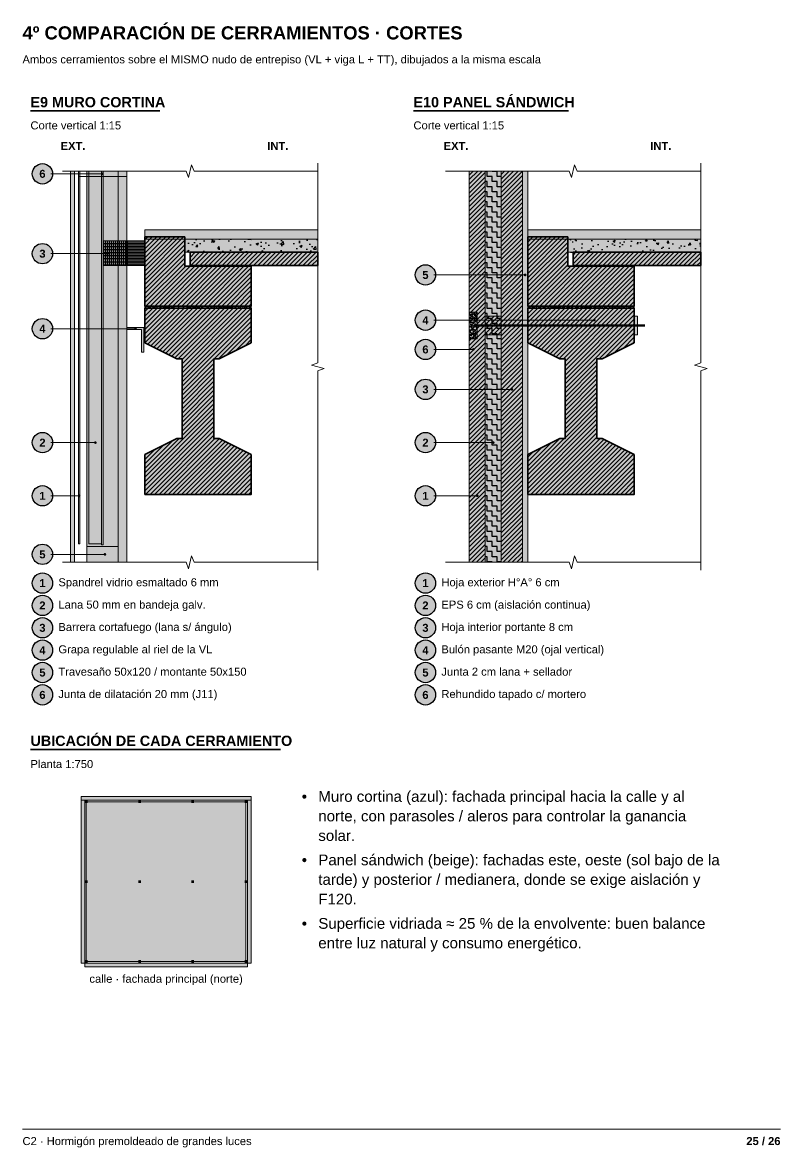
# Model space of a CAD drawing. Header units: millimetres. Extents: x 10 to 6200, y 4 to 286.
# Drawn here: x 5770 to 5960, y 4.4 to 286.2 of the extents above; entities that cross this region are included whole.
import ezdxf
from ezdxf.enums import TextEntityAlignment as Align

# ---------------------------------------------------------------- set-up
doc = ezdxf.new("R2010")
doc.units = ezdxf.units.MM
for name, color, linetype in [('CONTORNOS', 7, 'Continuous'), ('CONTORNOS-RAYADO', 8, 'Continuous'), ('CONTORNOS-RELLENO', 9, 'Continuous'), ('LINEAS', 7, 'Continuous'), ('MARCO', 7, 'Continuous'), ('REFERENCIAS', 7, 'Continuous'), ('REFERENCIAS-RELLENO', 9, 'Continuous'), ('TEXTOS', 7, 'Continuous')]:
    doc.layers.add(name, color=color, linetype=linetype)
doc.styles.add('ARIAL', font='arial.ttf')
doc.styles.add('ARIAL-NEGRITA', font='arialbd.ttf')

msp = doc.modelspace()

# ---------------------------------------------------------------- hatches: boundary and pattern name
at = {"layer": 'CONTORNOS-RAYADO'}
h = msp.add_hatch(dxfattribs=at)
h.set_pattern_fill('INSUL', color=8, scale=0.08, angle=90)
h.paths.add_polyline_path([(5786.67, 155.67), (5789.8, 155.67), (5789.8, 249), (5786.67, 249)])
h = msp.add_hatch(dxfattribs=at)
h.set_pattern_fill('ANSI31', color=8, scale=0.25)
h.paths.add_polyline_path([(5882, 151), (5886, 151), (5886, 249), (5882, 249)])
h = msp.add_hatch(dxfattribs=at)
h.set_pattern_fill('ZIGZAG', color=8, scale=0.2, angle=90)
h.paths.add_polyline_path([(5886, 151), (5890, 151), (5890, 249), (5886, 249)])
h = msp.add_hatch(dxfattribs=at)
h.set_pattern_fill('ANSI31', color=8, scale=0.25)
h.paths.add_polyline_path([(5890, 151), (5895.33, 151), (5895.33, 249), (5890, 249)])
h = msp.add_hatch(dxfattribs=at)
h.set_pattern_fill('INSUL', color=8, scale=0.08, angle=90)
h.paths.add_polyline_path([(5895.33, 151), (5896.67, 151), (5896.67, 249), (5895.33, 249)])
h = msp.add_hatch(dxfattribs=at)
h.set_pattern_fill('AR-SAND', color=8, scale=0.015)
h.paths.add_polyline_path([(5800.67, 232), (5844, 232), (5844, 234.33), (5800.67, 234.33)])
h = msp.add_hatch(dxfattribs=at)
h.set_pattern_fill('AR-SAND', color=8, scale=0.015)
h.paths.add_polyline_path([(5896.67, 232), (5940, 232), (5940, 234.33), (5896.67, 234.33)])
h = msp.add_hatch(dxfattribs=at)
h.set_pattern_fill('INSUL', color=8, scale=0.08)
h.paths.add_polyline_path([(5790.2, 225.33), (5800.67, 225.33), (5800.67, 231.53), (5790.2, 231.53)])
h = msp.add_hatch(dxfattribs=at)
h.set_pattern_fill('ANSI31', color=8, scale=0.25)
h.paths.add_polyline_path([(5800.67, 215.2), (5827.33, 215.2), (5827.33, 225.2), (5810.67, 225.2), (5810.67, 232.53), (5800.67, 232.53)])
h = msp.add_hatch(dxfattribs=at)
h.set_pattern_fill('AR-CONC', color=8, scale=0.03)
h.paths.add_polyline_path([(5810.67, 228.67), (5844, 228.67), (5844, 232), (5810.67, 232)])
h = msp.add_hatch(dxfattribs=at)
h.set_pattern_fill('ANSI31', color=8, scale=0.25)
h.paths.add_polyline_path([(5896.67, 215.2), (5923.33, 215.2), (5923.33, 225.2), (5906.67, 225.2), (5906.67, 232.53), (5896.67, 232.53)])
h = msp.add_hatch(dxfattribs=at)
h.set_pattern_fill('AR-CONC', color=8, scale=0.03)
h.paths.add_polyline_path([(5906.67, 228.67), (5940, 228.67), (5940, 232), (5906.67, 232)])
h = msp.add_hatch(dxfattribs=at)
h.set_pattern_fill('ANSI31', color=8, scale=0.25)
h.paths.add_polyline_path([(5812, 225.33), (5844, 225.33), (5844, 228.67), (5812, 228.67)])
h = msp.add_hatch(dxfattribs=at)
h.set_pattern_fill('ANSI31', color=8, scale=0.25)
h.paths.add_polyline_path([(5908, 225.33), (5940, 225.33), (5940, 228.67), (5908, 228.67)])
h = msp.add_hatch(dxfattribs=at)
h.set_pattern_fill('AR-SAND', color=8, scale=0.015)
h.paths.add_polyline_path([(5800.67, 214.67), (5827.33, 214.67), (5827.33, 215.2), (5800.67, 215.2)])
h = msp.add_hatch(dxfattribs=at)
h.set_pattern_fill('ANSI31', color=8, scale=0.25)
h.paths.add_polyline_path([(5800.67, 168), (5827.33, 168), (5827.33, 178), (5819.33, 182), (5818, 182), (5818, 202), (5819.33, 202), (5827.33, 206), (5827.33, 214.67), (5800.67, 214.67), (5800.67, 206), (5808.67, 202), (5810, 202), (5810, 182), (5808.67, 182), (5800.67, 178)])
h = msp.add_hatch(dxfattribs=at)
h.set_pattern_fill('AR-SAND', color=8, scale=0.015)
h.paths.add_polyline_path([(5896.67, 214.67), (5923.33, 214.67), (5923.33, 215.2), (5896.67, 215.2)])
h = msp.add_hatch(dxfattribs=at)
h.set_pattern_fill('ANSI31', color=8, scale=0.25)
h.paths.add_polyline_path([(5896.67, 168), (5923.33, 168), (5923.33, 178), (5915.33, 182), (5914, 182), (5914, 202), (5915.33, 202), (5923.33, 206), (5923.33, 214.67), (5896.67, 214.67), (5896.67, 206), (5904.67, 202), (5906, 202), (5906, 182), (5904.67, 182), (5896.67, 178)])
h = msp.add_hatch(dxfattribs=at)
h.set_pattern_fill('AR-SAND', color=8, scale=0.015)
h.paths.add_polyline_path([(5882, 207), (5884, 207), (5884, 213.67), (5882, 213.67)])
h = msp.add_hatch(dxfattribs=at)
h.set_pattern_fill('ANSI31', color=8, scale=0.25)
h.paths.add_polyline_path([(5886, 208), (5890, 208), (5890, 212.67), (5886, 212.67)])
at = {"layer": 'CONTORNOS-RELLENO', "true_color": 0xe9ecee}
h = msp.add_hatch(color=7, dxfattribs=at)
h.dxf.hatch_style = 1
h.paths.add_polyline_path([(5782, 151), (5783.07, 151), (5783.07, 249), (5782, 249)])
at = {"layer": 'CONTORNOS-RELLENO', "true_color": 0x6f8796}
h = msp.add_hatch(color=252, dxfattribs=at)
h.dxf.hatch_style = 1
h.paths.add_polyline_path([(5784, 155.67), (5784.4, 155.67), (5784.4, 249), (5784, 249)])
at = {"layer": 'CONTORNOS-RELLENO', "true_color": 0xe3e7ea}
h = msp.add_hatch(color=254, dxfattribs=at)
h.dxf.hatch_style = 1
h.paths.add_polyline_path([(5786.13, 151), (5796.13, 151), (5796.13, 249), (5786.13, 249)])
at = {"layer": 'CONTORNOS-RELLENO', "true_color": 0xfbe2a8}
h = msp.add_hatch(color=41, dxfattribs=at)
h.dxf.hatch_style = 1
h.paths.add_polyline_path([(5786.67, 155.67), (5789.8, 155.67), (5789.8, 249), (5786.67, 249)])
at = {"layer": 'CONTORNOS-RELLENO', "true_color": 0x888888}
h = msp.add_hatch(color=252, dxfattribs=at)
h.dxf.hatch_style = 1
h.paths.add_polyline_path([(5789.8, 155.4), (5790.2, 155.4), (5790.2, 249), (5789.8, 249)])
at = {"layer": 'CONTORNOS-RELLENO', "true_color": 0xd3d6d9}
h = msp.add_hatch(color=254, dxfattribs=at)
h.dxf.hatch_style = 1
h.paths.add_polyline_path([(5882, 151), (5886, 151), (5886, 249), (5882, 249)])
at = {"layer": 'CONTORNOS-RELLENO', "true_color": 0xfff5bf}
h = msp.add_hatch(color=254, dxfattribs=at)
h.dxf.hatch_style = 1
h.paths.add_polyline_path([(5886, 151), (5890, 151), (5890, 249), (5886, 249)])
at = {"layer": 'CONTORNOS-RELLENO', "true_color": 0xd3d6d9}
h = msp.add_hatch(color=254, dxfattribs=at)
h.dxf.hatch_style = 1
h.paths.add_polyline_path([(5890, 151), (5895.33, 151), (5895.33, 249), (5890, 249)])
at = {"layer": 'CONTORNOS-RELLENO', "true_color": 0xfbe2a8}
h = msp.add_hatch(color=41, dxfattribs=at)
h.dxf.hatch_style = 1
h.paths.add_polyline_path([(5895.33, 151), (5896.67, 151), (5896.67, 249), (5895.33, 249)])
at = {"layer": 'CONTORNOS-RELLENO', "true_color": 0xe9e9e9}
h = msp.add_hatch(color=254, dxfattribs=at)
h.dxf.hatch_style = 1
h.paths.add_polyline_path([(5800.67, 232), (5844, 232), (5844, 234.33), (5800.67, 234.33)])
h = msp.add_hatch(color=254, dxfattribs=at)
h.dxf.hatch_style = 1
h.paths.add_polyline_path([(5896.67, 232), (5940, 232), (5940, 234.33), (5896.67, 234.33)])
at = {"layer": 'CONTORNOS-RELLENO', "true_color": 0xfbe2a8}
h = msp.add_hatch(color=41, dxfattribs=at)
h.dxf.hatch_style = 1
h.paths.add_polyline_path([(5790.2, 225.33), (5800.67, 225.33), (5800.67, 231.53), (5790.2, 231.53)])
at = {"layer": 'CONTORNOS-RELLENO', "true_color": 0xd3d6d9}
h = msp.add_hatch(color=254, dxfattribs=at)
h.dxf.hatch_style = 1
h.paths.add_polyline_path([(5800.67, 215.2), (5827.33, 215.2), (5827.33, 225.2), (5810.67, 225.2), (5810.67, 232.53), (5800.67, 232.53)])
at = {"layer": 'CONTORNOS-RELLENO', "true_color": 0xdedad2}
h = msp.add_hatch(color=254, dxfattribs=at)
h.dxf.hatch_style = 1
h.paths.add_polyline_path([(5810.67, 228.67), (5844, 228.67), (5844, 232), (5810.67, 232)])
at = {"layer": 'CONTORNOS-RELLENO', "true_color": 0xd3d6d9}
h = msp.add_hatch(color=254, dxfattribs=at)
h.dxf.hatch_style = 1
h.paths.add_polyline_path([(5896.67, 215.2), (5923.33, 215.2), (5923.33, 225.2), (5906.67, 225.2), (5906.67, 232.53), (5896.67, 232.53)])
at = {"layer": 'CONTORNOS-RELLENO', "true_color": 0xdedad2}
h = msp.add_hatch(color=254, dxfattribs=at)
h.dxf.hatch_style = 1
h.paths.add_polyline_path([(5906.67, 228.67), (5940, 228.67), (5940, 232), (5906.67, 232)])
at = {"layer": 'CONTORNOS-RELLENO', "true_color": 0xd3d6d9}
h = msp.add_hatch(color=254, dxfattribs=at)
h.dxf.hatch_style = 1
h.paths.add_polyline_path([(5812, 225.33), (5844, 225.33), (5844, 228.67), (5812, 228.67)])
h = msp.add_hatch(color=254, dxfattribs=at)
h.dxf.hatch_style = 1
h.paths.add_polyline_path([(5908, 225.33), (5940, 225.33), (5940, 228.67), (5908, 228.67)])
at = {"layer": 'CONTORNOS-RELLENO', "true_color": 0xe9e9e9}
h = msp.add_hatch(color=254, dxfattribs=at)
h.dxf.hatch_style = 1
h.paths.add_polyline_path([(5800.67, 214.67), (5827.33, 214.67), (5827.33, 215.2), (5800.67, 215.2)])
at = {"layer": 'CONTORNOS-RELLENO', "true_color": 0xd3d6d9}
h = msp.add_hatch(color=254, dxfattribs=at)
h.dxf.hatch_style = 1
h.paths.add_polyline_path([(5800.67, 168), (5827.33, 168), (5827.33, 178), (5819.33, 182), (5818, 182), (5818, 202), (5819.33, 202), (5827.33, 206), (5827.33, 214.67), (5800.67, 214.67), (5800.67, 206), (5808.67, 202), (5810, 202), (5810, 182), (5808.67, 182), (5800.67, 178)])
at = {"layer": 'CONTORNOS-RELLENO', "true_color": 0xe9e9e9}
h = msp.add_hatch(color=254, dxfattribs=at)
h.dxf.hatch_style = 1
h.paths.add_polyline_path([(5896.67, 214.67), (5923.33, 214.67), (5923.33, 215.2), (5896.67, 215.2)])
at = {"layer": 'CONTORNOS-RELLENO', "true_color": 0xd3d6d9}
h = msp.add_hatch(color=254, dxfattribs=at)
h.dxf.hatch_style = 1
h.paths.add_polyline_path([(5896.67, 168), (5923.33, 168), (5923.33, 178), (5915.33, 182), (5914, 182), (5914, 202), (5915.33, 202), (5923.33, 206), (5923.33, 214.67), (5896.67, 214.67), (5896.67, 206), (5904.67, 202), (5906, 202), (5906, 182), (5904.67, 182), (5896.67, 178)])
at = {"layer": 'CONTORNOS-RELLENO', "true_color": 0xe9e9e9}
h = msp.add_hatch(color=254, dxfattribs=at)
h.dxf.hatch_style = 1
h.paths.add_polyline_path([(5882, 207), (5884, 207), (5884, 213.67), (5882, 213.67)])
at = {"layer": 'CONTORNOS-RELLENO', "true_color": 0xd3d6d9}
h = msp.add_hatch(color=254, dxfattribs=at)
h.dxf.hatch_style = 1
h.paths.add_polyline_path([(5886, 208), (5890, 208), (5890, 212.67), (5886, 212.67)])
at = {"layer": 'CONTORNOS-RELLENO', "true_color": 0x3b3b3b}
h = msp.add_hatch(color=250, dxfattribs=at)
h.dxf.hatch_style = 1
h.paths.add_polyline_path([(5923.33, 208), (5924.13, 208), (5924.13, 212.67), (5923.33, 212.67)])
h = msp.add_hatch(color=250, dxfattribs=at)
h.dxf.hatch_style = 1
h.paths.add_polyline_path([(5799.87, 203.67), (5800.4, 203.67), (5800.4, 209.87), (5796.13, 209.87), (5796.13, 209.33), (5799.87, 209.33)])
at = {"layer": 'CONTORNOS-RELLENO', "true_color": 0x9aa3ab}
h = msp.add_hatch(color=253, dxfattribs=at)
h.dxf.hatch_style = 1
h.paths.add_polyline_path([(5786.13, 151), (5794, 151), (5794, 155), (5786.13, 155)])
at = {"layer": 'CONTORNOS-RELLENO', "true_color": 0xc8b48a}
h = msp.add_hatch(color=43, dxfattribs=at)
h.dxf.hatch_style = 1
h.paths.add_polyline_path([(5784.67, 91.4), (5827.33, 91.4), (5827.33, 92.33), (5784.67, 92.33)])
h = msp.add_hatch(color=43, dxfattribs=at)
h.dxf.hatch_style = 1
h.paths.add_polyline_path([(5784.67, 50.6), (5785.6, 50.6), (5785.6, 91.4), (5784.67, 91.4)])
at = {"layer": 'CONTORNOS-RELLENO', "true_color": 0x555555}
h = msp.add_hatch(color=251, dxfattribs=at)
h.dxf.hatch_style = 1
h.paths.add_polyline_path([(5785.67, 90.67), (5786.33, 90.67), (5786.33, 91.33), (5785.67, 91.33)])
at = {"layer": 'CONTORNOS-RELLENO', "true_color": 0xf3f0ea}
h = msp.add_hatch(color=7, dxfattribs=at)
h.dxf.hatch_style = 1
h.paths.add_polyline_path([(5786, 51), (5826, 51), (5826, 91), (5786, 91)])
at = {"layer": 'CONTORNOS-RELLENO', "true_color": 0x555555}
h = msp.add_hatch(color=251, dxfattribs=at)
h.dxf.hatch_style = 1
h.paths.add_polyline_path([(5799, 90.67), (5799.67, 90.67), (5799.67, 91.33), (5799, 91.33)])
h = msp.add_hatch(color=251, dxfattribs=at)
h.dxf.hatch_style = 1
h.paths.add_polyline_path([(5812.33, 90.67), (5813, 90.67), (5813, 91.33), (5812.33, 91.33)])
h = msp.add_hatch(color=251, dxfattribs=at)
h.dxf.hatch_style = 1
h.paths.add_polyline_path([(5825.67, 90.67), (5826.33, 90.67), (5826.33, 91.33), (5825.67, 91.33)])
at = {"layer": 'CONTORNOS-RELLENO', "true_color": 0xc8b48a}
h = msp.add_hatch(color=43, dxfattribs=at)
h.dxf.hatch_style = 1
h.paths.add_polyline_path([(5826.4, 50.6), (5827.33, 50.6), (5827.33, 91.4), (5826.4, 91.4)])
at = {"layer": 'CONTORNOS-RELLENO', "true_color": 0x555555}
h = msp.add_hatch(color=251, dxfattribs=at)
h.dxf.hatch_style = 1
h.paths.add_polyline_path([(5785.67, 70.67), (5786.33, 70.67), (5786.33, 71.33), (5785.67, 71.33)])
h = msp.add_hatch(color=251, dxfattribs=at)
h.dxf.hatch_style = 1
h.paths.add_polyline_path([(5799, 70.67), (5799.67, 70.67), (5799.67, 71.33), (5799, 71.33)])
h = msp.add_hatch(color=251, dxfattribs=at)
h.dxf.hatch_style = 1
h.paths.add_polyline_path([(5812.33, 70.67), (5813, 70.67), (5813, 71.33), (5812.33, 71.33)])
h = msp.add_hatch(color=251, dxfattribs=at)
h.dxf.hatch_style = 1
h.paths.add_polyline_path([(5825.67, 70.67), (5826.33, 70.67), (5826.33, 71.33), (5825.67, 71.33)])
h = msp.add_hatch(color=251, dxfattribs=at)
h.dxf.hatch_style = 1
h.paths.add_polyline_path([(5785.67, 50.67), (5786.33, 50.67), (5786.33, 51.33), (5785.67, 51.33)])
h = msp.add_hatch(color=251, dxfattribs=at)
h.dxf.hatch_style = 1
h.paths.add_polyline_path([(5799, 50.67), (5799.67, 50.67), (5799.67, 51.33), (5799, 51.33)])
h = msp.add_hatch(color=251, dxfattribs=at)
h.dxf.hatch_style = 1
h.paths.add_polyline_path([(5812.33, 50.67), (5813, 50.67), (5813, 51.33), (5812.33, 51.33)])
h = msp.add_hatch(color=251, dxfattribs=at)
h.dxf.hatch_style = 1
h.paths.add_polyline_path([(5825.67, 50.67), (5826.33, 50.67), (5826.33, 51.33), (5825.67, 51.33)])
at = {"layer": 'CONTORNOS-RELLENO', "true_color": 0x5dade2}
h = msp.add_hatch(color=143, dxfattribs=at)
h.dxf.hatch_style = 1
h.paths.add_polyline_path([(5785.6, 49.67), (5826.4, 49.67), (5826.4, 50.6), (5785.6, 50.6)])
at = {"layer": 'REFERENCIAS-RELLENO', "true_color": 0xffffff}
h = msp.add_hatch(color=7, dxfattribs=at)
h.dxf.hatch_style = 1
edge = h.paths.add_edge_path()
edge.add_arc((5775, 248.33), 2.55, 0, 360)
at = {"layer": 'REFERENCIAS-RELLENO', "true_color": 0x000000}
h = msp.add_hatch(color=18, dxfattribs=at)
h.dxf.hatch_style = 1
edge = h.paths.add_edge_path()
edge.add_arc((5790, 248.33), 0.35, 0, 360)
at = {"layer": 'REFERENCIAS-RELLENO', "true_color": 0xffffff}
h = msp.add_hatch(color=7, dxfattribs=at)
h.dxf.hatch_style = 1
edge = h.paths.add_edge_path()
edge.add_arc((5775, 228.33), 2.55, 0, 360)
at = {"layer": 'REFERENCIAS-RELLENO', "true_color": 0x000000}
h = msp.add_hatch(color=18, dxfattribs=at)
h.dxf.hatch_style = 1
edge = h.paths.add_edge_path()
edge.add_arc((5791.33, 228.33), 0.35, 0, 360)
at = {"layer": 'REFERENCIAS-RELLENO', "true_color": 0xffffff}
h = msp.add_hatch(color=7, dxfattribs=at)
h.dxf.hatch_style = 1
edge = h.paths.add_edge_path()
edge.add_arc((5871, 223), 2.55, 0, 360)
at = {"layer": 'REFERENCIAS-RELLENO', "true_color": 0x000000}
h = msp.add_hatch(color=18, dxfattribs=at)
h.dxf.hatch_style = 1
edge = h.paths.add_edge_path()
edge.add_arc((5896, 223), 0.35, 0, 360)
at = {"layer": 'REFERENCIAS-RELLENO', "true_color": 0xffffff}
h = msp.add_hatch(color=7, dxfattribs=at)
h.dxf.hatch_style = 1
edge = h.paths.add_edge_path()
edge.add_arc((5871, 211.67), 2.55, 0, 360)
h = msp.add_hatch(color=7, dxfattribs=at)
h.dxf.hatch_style = 1
edge = h.paths.add_edge_path()
edge.add_arc((5775, 209.53), 2.55, 0, 360)
at = {"layer": 'REFERENCIAS-RELLENO', "true_color": 0x000000}
h = msp.add_hatch(color=18, dxfattribs=at)
h.dxf.hatch_style = 1
edge = h.paths.add_edge_path()
edge.add_arc((5913.33, 211.67), 0.35, 0, 360)
h = msp.add_hatch(color=18, dxfattribs=at)
h.dxf.hatch_style = 1
edge = h.paths.add_edge_path()
edge.add_arc((5798.33, 209.53), 0.35, 0, 360)
at = {"layer": 'REFERENCIAS-RELLENO', "true_color": 0xffffff}
h = msp.add_hatch(color=7, dxfattribs=at)
h.dxf.hatch_style = 1
edge = h.paths.add_edge_path()
edge.add_arc((5871, 204.33), 2.55, 0, 360)
at = {"layer": 'REFERENCIAS-RELLENO', "true_color": 0x000000}
h = msp.add_hatch(color=18, dxfattribs=at)
h.dxf.hatch_style = 1
edge = h.paths.add_edge_path()
edge.add_arc((5883, 204.33), 0.35, 0, 360)
at = {"layer": 'REFERENCIAS-RELLENO', "true_color": 0xffffff}
h = msp.add_hatch(color=7, dxfattribs=at)
h.dxf.hatch_style = 1
edge = h.paths.add_edge_path()
edge.add_arc((5871, 194.33), 2.55, 0, 360)
at = {"layer": 'REFERENCIAS-RELLENO', "true_color": 0x000000}
h = msp.add_hatch(color=18, dxfattribs=at)
h.dxf.hatch_style = 1
edge = h.paths.add_edge_path()
edge.add_arc((5892.67, 194.33), 0.35, 0, 360)
at = {"layer": 'REFERENCIAS-RELLENO', "true_color": 0xffffff}
h = msp.add_hatch(color=7, dxfattribs=at)
h.dxf.hatch_style = 1
edge = h.paths.add_edge_path()
edge.add_arc((5775, 181), 2.55, 0, 360)
h = msp.add_hatch(color=7, dxfattribs=at)
h.dxf.hatch_style = 1
edge = h.paths.add_edge_path()
edge.add_arc((5871, 181), 2.55, 0, 360)
at = {"layer": 'REFERENCIAS-RELLENO', "true_color": 0x000000}
h = msp.add_hatch(color=18, dxfattribs=at)
h.dxf.hatch_style = 1
edge = h.paths.add_edge_path()
edge.add_arc((5788.27, 181), 0.35, 0, 360)
h = msp.add_hatch(color=18, dxfattribs=at)
h.dxf.hatch_style = 1
edge = h.paths.add_edge_path()
edge.add_arc((5888, 181), 0.35, 0, 360)
at = {"layer": 'REFERENCIAS-RELLENO', "true_color": 0xffffff}
h = msp.add_hatch(color=7, dxfattribs=at)
h.dxf.hatch_style = 1
edge = h.paths.add_edge_path()
edge.add_arc((5775, 167.67), 2.55, 0, 360)
h = msp.add_hatch(color=7, dxfattribs=at)
h.dxf.hatch_style = 1
edge = h.paths.add_edge_path()
edge.add_arc((5871, 167.67), 2.55, 0, 360)
at = {"layer": 'REFERENCIAS-RELLENO', "true_color": 0x000000}
h = msp.add_hatch(color=18, dxfattribs=at)
h.dxf.hatch_style = 1
edge = h.paths.add_edge_path()
edge.add_arc((5784.2, 167.67), 0.35, 0, 360)
h = msp.add_hatch(color=18, dxfattribs=at)
h.dxf.hatch_style = 1
edge = h.paths.add_edge_path()
edge.add_arc((5884, 167.67), 0.35, 0, 360)
at = {"layer": 'REFERENCIAS-RELLENO', "true_color": 0xffffff}
h = msp.add_hatch(color=7, dxfattribs=at)
h.dxf.hatch_style = 1
edge = h.paths.add_edge_path()
edge.add_arc((5775, 153), 2.55, 0, 360)
at = {"layer": 'REFERENCIAS-RELLENO', "true_color": 0x000000}
h = msp.add_hatch(color=18, dxfattribs=at)
h.dxf.hatch_style = 1
edge = h.paths.add_edge_path()
edge.add_arc((5790.67, 153), 0.35, 0, 360)
at = {"layer": 'REFERENCIAS-RELLENO', "true_color": 0xffffff}
h = msp.add_hatch(color=7, dxfattribs=at)
h.dxf.hatch_style = 1
edge = h.paths.add_edge_path()
edge.add_arc((5775, 145.8), 2.55, 0, 360)
h = msp.add_hatch(color=7, dxfattribs=at)
h.dxf.hatch_style = 1
edge = h.paths.add_edge_path()
edge.add_arc((5871, 145.8), 2.55, 0, 360)
h = msp.add_hatch(color=7, dxfattribs=at)
h.dxf.hatch_style = 1
edge = h.paths.add_edge_path()
edge.add_arc((5775, 140.2), 2.55, 0, 360)
h = msp.add_hatch(color=7, dxfattribs=at)
h.dxf.hatch_style = 1
edge = h.paths.add_edge_path()
edge.add_arc((5871, 140.2), 2.55, 0, 360)
h = msp.add_hatch(color=7, dxfattribs=at)
h.dxf.hatch_style = 1
edge = h.paths.add_edge_path()
edge.add_arc((5775, 134.6), 2.55, 0, 360)
h = msp.add_hatch(color=7, dxfattribs=at)
h.dxf.hatch_style = 1
edge = h.paths.add_edge_path()
edge.add_arc((5871, 134.6), 2.55, 0, 360)
h = msp.add_hatch(color=7, dxfattribs=at)
h.dxf.hatch_style = 1
edge = h.paths.add_edge_path()
edge.add_arc((5775, 129), 2.55, 0, 360)
h = msp.add_hatch(color=7, dxfattribs=at)
h.dxf.hatch_style = 1
edge = h.paths.add_edge_path()
edge.add_arc((5871, 129), 2.55, 0, 360)
h = msp.add_hatch(color=7, dxfattribs=at)
h.dxf.hatch_style = 1
edge = h.paths.add_edge_path()
edge.add_arc((5775, 123.4), 2.55, 0, 360)
h = msp.add_hatch(color=7, dxfattribs=at)
h.dxf.hatch_style = 1
edge = h.paths.add_edge_path()
edge.add_arc((5871, 123.4), 2.55, 0, 360)
h = msp.add_hatch(color=7, dxfattribs=at)
h.dxf.hatch_style = 1
edge = h.paths.add_edge_path()
edge.add_arc((5775, 117.8), 2.55, 0, 360)
h = msp.add_hatch(color=7, dxfattribs=at)
h.dxf.hatch_style = 1
edge = h.paths.add_edge_path()
edge.add_arc((5871, 117.8), 2.55, 0, 360)

# ---------------------------------------------------------------- linework, layer by layer
at = {"layer": 'CONTORNOS', "lineweight": 13}
for points in [[(5782, 151), (5783.07, 151), (5783.07, 249), (5782, 249)], [(5786.13, 151), (5796.13, 151), (5796.13, 249), (5786.13, 249)], [(5786.13, 151), (5794, 151), (5794, 155), (5786.13, 155)], [(5786, 51), (5826, 51), (5826, 91), (5786, 91)]]:
    msp.add_lwpolyline(points, close=True, dxfattribs=at)
at = {"layer": 'CONTORNOS', "lineweight": 9}
for points in [[(5784, 155.67), (5784.4, 155.67), (5784.4, 249), (5784, 249)], [(5784, 247.67), (5796.13, 247.67), (5796.13, 249), (5784, 249)], [(5786.67, 155.67), (5789.8, 155.67), (5789.8, 249), (5786.67, 249)], [(5789.8, 155.4), (5790.2, 155.4), (5790.2, 249), (5789.8, 249)], [(5886, 151), (5890, 151), (5890, 249), (5886, 249)], [(5895.33, 151), (5896.67, 151), (5896.67, 249), (5895.33, 249)], [(5800.67, 232), (5844, 232), (5844, 234.33), (5800.67, 234.33)], [(5896.67, 232), (5940, 232), (5940, 234.33), (5896.67, 234.33)], [(5790.2, 225.33), (5800.67, 225.33), (5800.67, 231.53), (5790.2, 231.53)], [(5800.67, 214.67), (5827.33, 214.67), (5827.33, 215.2), (5800.67, 215.2)], [(5896.67, 214.67), (5923.33, 214.67), (5923.33, 215.2), (5896.67, 215.2)], [(5882, 207), (5884, 207), (5884, 213.67), (5882, 213.67)], [(5886, 208), (5890, 208), (5890, 212.67), (5886, 212.67)], [(5923.33, 208), (5924.13, 208), (5924.13, 212.67), (5923.33, 212.67)], [(5799.87, 203.67), (5800.4, 203.67), (5800.4, 209.87), (5796.13, 209.87), (5796.13, 209.33), (5799.87, 209.33)], [(5784.67, 91.4), (5827.33, 91.4), (5827.33, 92.33), (5784.67, 92.33)], [(5784.67, 50.6), (5785.6, 50.6), (5785.6, 91.4), (5784.67, 91.4)], [(5826.4, 50.6), (5827.33, 50.6), (5827.33, 91.4), (5826.4, 91.4)], [(5785.6, 49.67), (5826.4, 49.67), (5826.4, 50.6), (5785.6, 50.6)]]:
    msp.add_lwpolyline(points, close=True, dxfattribs=at)
at = {"layer": 'CONTORNOS', "lineweight": 18}
for points in [[(5882, 151), (5886, 151), (5886, 249), (5882, 249)], [(5890, 151), (5895.33, 151), (5895.33, 249), (5890, 249)], [(5810.67, 228.67), (5844, 228.67), (5844, 232), (5810.67, 232)], [(5906.67, 228.67), (5940, 228.67), (5940, 232), (5906.67, 232)]]:
    msp.add_lwpolyline(points, close=True, dxfattribs=at)
at = {"layer": 'CONTORNOS', "lineweight": 35}
for points in [[(5800.67, 215.2), (5827.33, 215.2), (5827.33, 225.2), (5810.67, 225.2), (5810.67, 232.53), (5800.67, 232.53)], [(5896.67, 215.2), (5923.33, 215.2), (5923.33, 225.2), (5906.67, 225.2), (5906.67, 232.53), (5896.67, 232.53)], [(5812, 225.33), (5844, 225.33), (5844, 228.67), (5812, 228.67)], [(5908, 225.33), (5940, 225.33), (5940, 228.67), (5908, 228.67)], [(5800.67, 168), (5827.33, 168), (5827.33, 178), (5819.33, 182), (5818, 182), (5818, 202), (5819.33, 202), (5827.33, 206), (5827.33, 214.67), (5800.67, 214.67), (5800.67, 206), (5808.67, 202), (5810, 202), (5810, 182), (5808.67, 182), (5800.67, 178)], [(5896.67, 168), (5923.33, 168), (5923.33, 178), (5915.33, 182), (5914, 182), (5914, 202), (5915.33, 202), (5923.33, 206), (5923.33, 214.67), (5896.67, 214.67), (5896.67, 206), (5904.67, 202), (5906, 202), (5906, 182), (5904.67, 182), (5896.67, 178)]]:
    msp.add_lwpolyline(points, close=True, dxfattribs=at)
at = {"layer": 'LINEAS', "lineweight": 35}
for points in [[(5772, 264.1), (5804.4, 264.1)], [(5868, 264.1), (5906.88, 264.1)], [(5772, 104.1), (5834.64, 104.1)]]:
    msp.add_lwpolyline(points, dxfattribs=at)
at = {"layer": 'LINEAS', "lineweight": 13}
for points in [[(5844, 149), (5844, 199), (5845.6, 199.6), (5842.4, 200.4), (5844, 201), (5844, 251)], [(5940, 149), (5940, 199), (5941.6, 199.6), (5938.4, 200.4), (5940, 201), (5940, 251)], [(5780, 249), (5811, 249), (5811.6, 247.4), (5812.4, 250.6), (5813, 249), (5844, 249)], [(5876, 249), (5907, 249), (5907.6, 247.4), (5908.4, 250.6), (5909, 249), (5940, 249)], [(5780, 151), (5811, 151), (5811.6, 149.4), (5812.4, 152.6), (5813, 151), (5844, 151)], [(5876, 151), (5907, 151), (5907.6, 149.4), (5908.4, 152.6), (5909, 151), (5940, 151)]]:
    msp.add_lwpolyline(points, dxfattribs=at)
at = {"layer": 'LINEAS', "lineweight": 9}
msp.add_lwpolyline([(5794, 151), (5794, 249)], dxfattribs=at)
at = {"layer": 'LINEAS', "lineweight": 70}
msp.add_lwpolyline([(5883.67, 210.33), (5926, 210.33)], dxfattribs=at)
at = {"layer": 'MARCO', "color": 253, "lineweight": 13, "true_color": 0x999999}
msp.add_lwpolyline([(5770, 9), (5960, 9)], dxfattribs=at)
at = {"layer": 'REFERENCIAS', "lineweight": 13}
for points in [[(5790, 248.33), (5777.1, 248.33)], [(5791.33, 228.33), (5777.1, 228.33)], [(5896, 223), (5873.1, 223)], [(5913.33, 211.67), (5873.1, 211.67)], [(5798.33, 209.53), (5777.1, 209.53)], [(5883, 204.33), (5873.1, 204.33)], [(5892.67, 194.33), (5873.1, 194.33)], [(5788.27, 181), (5777.1, 181)], [(5888, 181), (5873.1, 181)], [(5784.2, 167.67), (5777.1, 167.67)], [(5884, 167.67), (5873.1, 167.67)], [(5790.67, 153), (5777.1, 153)]]:
    msp.add_lwpolyline(points, dxfattribs=at)
at = {"layer": 'REFERENCIAS', "lineweight": 25}
for centre in [(5775, 248.33), (5775, 228.33), (5871, 223), (5871, 211.67), (5775, 209.53), (5871, 204.33), (5871, 194.33), (5775, 181), (5871, 181), (5775, 167.67), (5871, 167.67), (5775, 153), (5775, 145.8), (5871, 145.8), (5775, 140.2), (5871, 140.2), (5775, 134.6), (5871, 134.6), (5775, 129), (5871, 129), (5775, 123.4), (5871, 123.4), (5775, 117.8), (5871, 117.8)]:
    msp.add_circle(centre, 2.55, dxfattribs=at)

# ---------------------------------------------------------------- texts
at = {"layer": 'MARCO', "color": 251, "true_color": 0x666666, "style": 'ARIAL'}
msp.add_text('C2 · Hormigón premoldeado de grandes luces', height=2.0048, dxfattribs=at).set_placement((5770, 5))
at = {"layer": 'MARCO', "color": 250, "true_color": 0x444444, "style": 'ARIAL-NEGRITA'}
msp.add_text('25 / 26', height=2.005, dxfattribs=at).set_placement((5960, 5), align=Align.RIGHT)
at = {"layer": 'REFERENCIAS', "style": 'ARIAL-NEGRITA'}
for s, p in [('6', (5775, 247.33)), ('3', (5775, 227.33)), ('5', (5871, 221.99)), ('4', (5871, 210.66)), ('4', (5775, 208.53)), ('6', (5871, 203.33)), ('3', (5871, 193.33)), ('2', (5775, 179.99)), ('2', (5871, 179.99)), ('1', (5775, 166.66)), ('1', (5871, 166.66)), ('5', (5775, 151.99)), ('1', (5775, 144.79)), ('1', (5871, 144.79)), ('2', (5775, 139.19)), ('2', (5871, 139.19)), ('3', (5775, 133.59)), ('3', (5871, 133.59)), ('4', (5775, 127.99)), ('4', (5871, 127.99)), ('5', (5775, 122.39)), ('5', (5871, 122.39)), ('6', (5775, 116.79)), ('6', (5871, 116.79))]:
    msp.add_text(s, height=2, dxfattribs=at).set_placement(p, align=Align.CENTER)
at = {"layer": 'TEXTOS'}
for s, height, style, p in [('4º COMPARACIÓN DE CERRAMIENTOS · CORTES', 3.2936, 'ARIAL-NEGRITA', (5770, 282)), ('E10 PANEL SÁNDWICH', 2.5776, 'ARIAL-NEGRITA', (5868, 265)), ('E9 MURO CORTINA', 2.5776, 'ARIAL-NEGRITA', (5772, 265)), ('Spandrel vidrio esmaltado 6 mm', 2.0048, 'ARIAL', (5779, 145)), ('Hoja exterior H°A° 6 cm', 2.0048, 'ARIAL', (5875, 145)), ('Lana 50 mm en bandeja galv.', 2.0048, 'ARIAL', (5779, 139.4)), ('EPS 6 cm (aislación continua)', 2.0048, 'ARIAL', (5875, 139.4)), ('Barrera cortafuego (lana s/ ángulo)', 2.0048, 'ARIAL', (5779, 133.8)), ('Hoja interior portante 8 cm', 2.0048, 'ARIAL', (5875, 133.8)), ('Grapa regulable al riel de la VL', 2.0048, 'ARIAL', (5779, 128.2)), ('Bulón pasante M20 (ojal vertical)', 2.0048, 'ARIAL', (5875, 128.2)), ('Travesaño 50x120 / montante 50x150', 2.0048, 'ARIAL', (5779, 122.6)), ('Junta 2 cm lana + sellador', 2.0048, 'ARIAL', (5875, 122.6)), ('Junta de dilatación 20 mm (J11)', 2.0048, 'ARIAL', (5779, 117)), ('Rehundido tapado c/ mortero', 2.0048, 'ARIAL', (5875, 117)), ('UBICACIÓN DE CADA CERRAMIENTO', 2.5776, 'ARIAL-NEGRITA', (5772, 105)), ('Muro cortina (azul): fachada principal hacia la calle y al', 2.6993, 'ARIAL', (5844.15, 91)), ('•', 2.7, 'ARIAL', (5840, 91)), ('norte, con parasoles / aleros para controlar la ganancia', 2.6993, 'ARIAL', (5844.15, 86.1)), ('solar.', 2.699, 'ARIAL', (5844.15, 81.2)), ('•', 2.7, 'ARIAL', (5840, 75.1)), ('Panel sándwich (beige): fachadas este, oeste (sol bajo de la', 2.6993, 'ARIAL', (5844.15, 75.1)), ('tarde) y posterior / medianera, donde se exige aislación y', 2.6993, 'ARIAL', (5844.15, 70.2)), ('F120.', 2.699, 'ARIAL', (5844.15, 65.29)), ('Superficie vidriada ≈ 25 % de la envolvente: buen balance', 2.6993, 'ARIAL', (5844.15, 59.19)), ('•', 2.7, 'ARIAL', (5840, 59.19)), ('entre luz natural y consumo energético.', 2.6993, 'ARIAL', (5844.15, 54.29))]:
    msp.add_text(s, height=height, dxfattribs=dict(at, style=style)).set_placement(p)
at = {"layer": 'TEXTOS', "color": 250, "true_color": 0x333333, "style": 'ARIAL'}
msp.add_text('Ambos cerramientos sobre el MISMO nudo de entrepiso (VL + viga L + TT), dibujados a la misma escala', height=2.0048, dxfattribs=at).set_placement((5770, 276))
at = {"layer": 'TEXTOS', "color": 250, "true_color": 0x222222, "style": 'ARIAL'}
for s, p in [('Corte vertical 1:15', (5772, 259.46)), ('Corte vertical 1:15', (5868, 259.46)), ('Planta 1:750', (5772, 99.46))]:
    msp.add_text(s, height=2.0048, dxfattribs=at).set_placement(p)
at = {"layer": 'TEXTOS'}
for s, height, style, p in [('EXT.', 2.005, 'ARIAL-NEGRITA', (5782.67, 254.33)), ('INT.', 2.005, 'ARIAL-NEGRITA', (5834, 254.33)), ('EXT.', 2.005, 'ARIAL-NEGRITA', (5878.67, 254.33)), ('INT.', 2.005, 'ARIAL-NEGRITA', (5930, 254.33)), ('calle · fachada principal (norte)', 2.0048, 'ARIAL', (5806, 45.67))]:
    msp.add_text(s, height=height, dxfattribs=dict(at, style=style)).set_placement(p, align=Align.CENTER)

doc.saveas('drawing.dxf')
